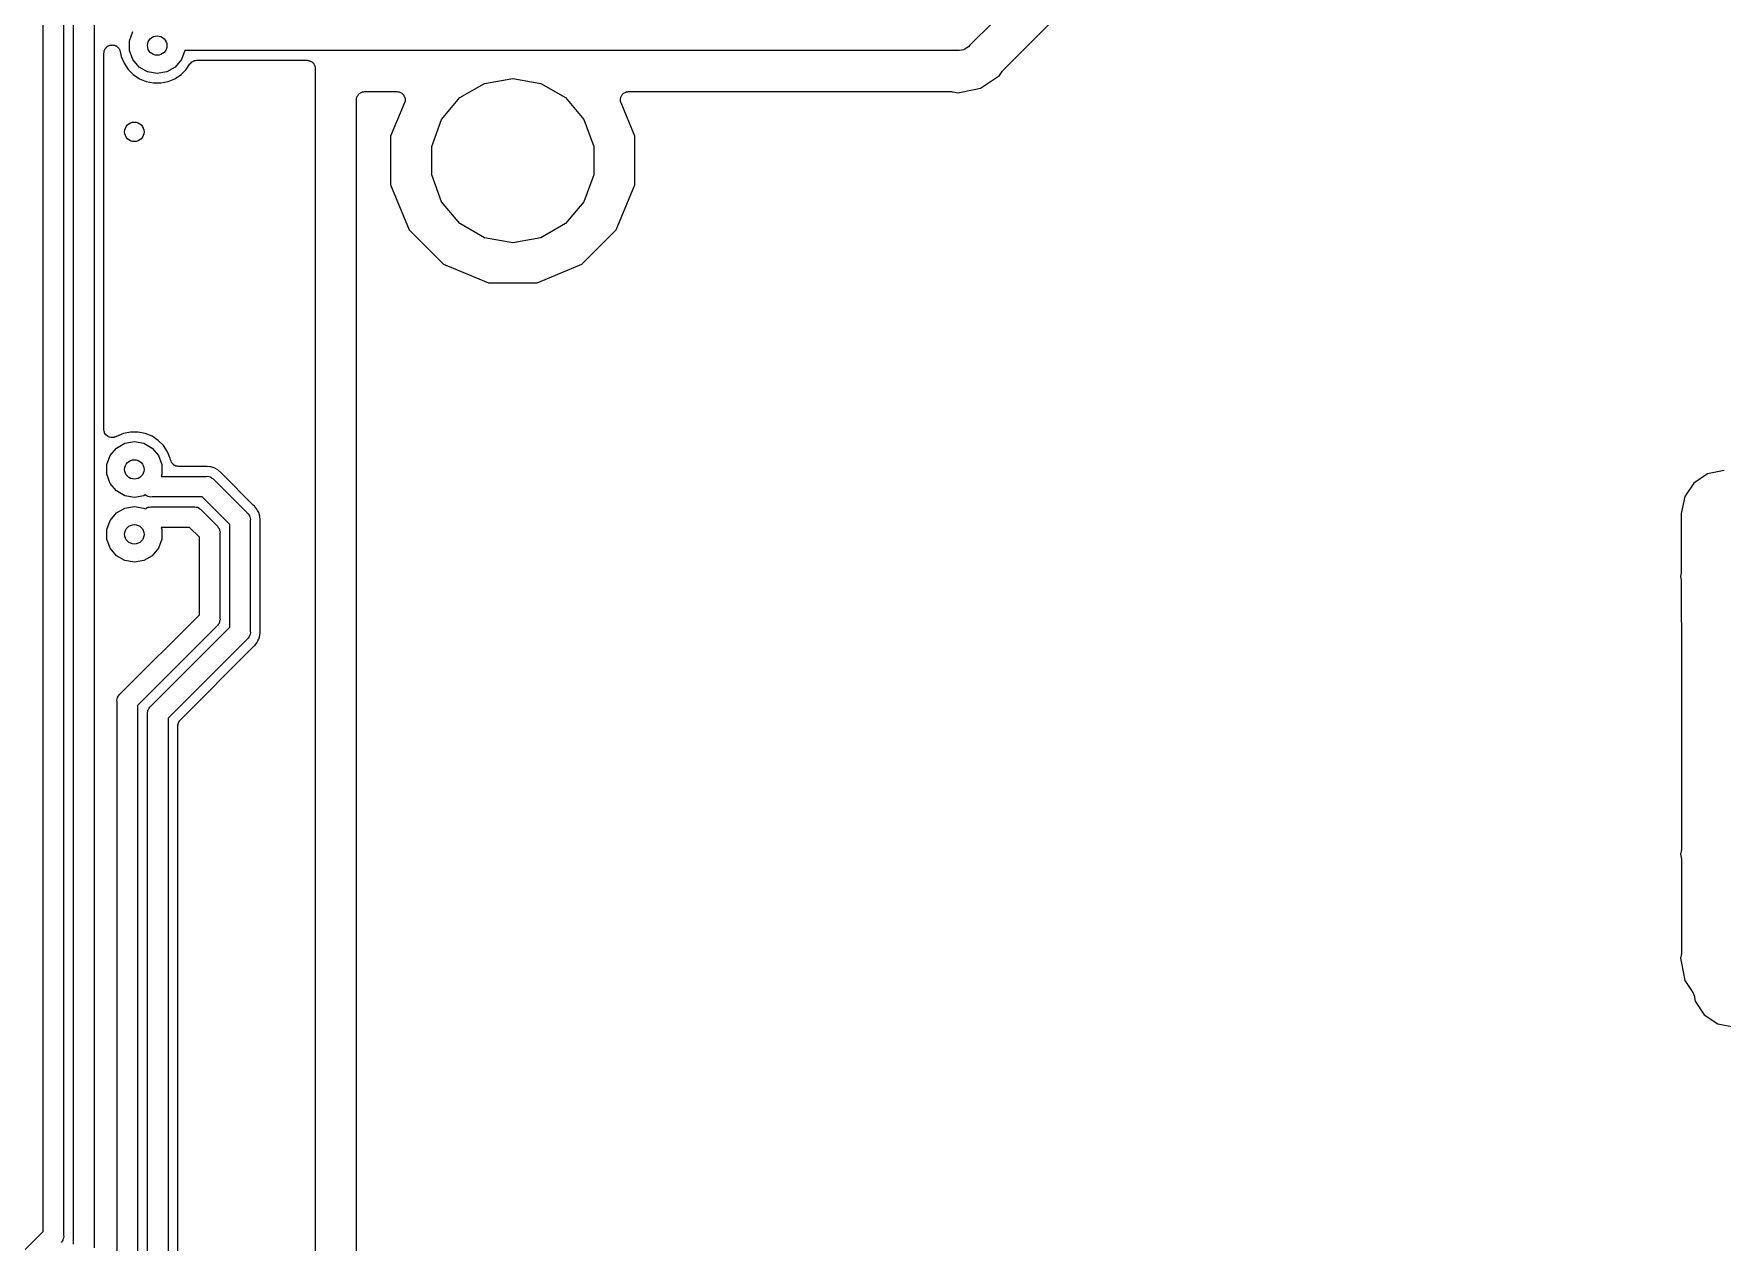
# Model space of a CAD drawing. Extents: x 50 to 248, y -151 to -36.
# Drawn here: x 109.4 to 161.6, y -105.2 to -67.8 of the extents above; entities that cross this region are included whole.
import ezdxf

# ---------------------------------------------------------------- set-up
doc = ezdxf.new("R2010")
doc.units = 0
doc.header["$MEASUREMENT"] = 0
doc.layers.add('BLACK', color=7, linetype='CONTINUOUS')

msp = doc.modelspace()

# ---------------------------------------------------------------- linework, layer by layer
at = {"layer": 'BLACK', "linetype": 'CONTINUOUS'}
for p, q in [((109.703, -104.83), (109.703, -51.5377)), ((110.338, -51.6554), (110.338, -104.948)), ((110.642, -105.219), (110.642, -51.8679)), ((111.277, -51.9856), (111.277, -105.337)), ((140.458, -66.0563), (138.323, -68.1909)), ((139.347, -68.9634), (141.231, -67.0798)), ((112.377, -68.0529), (112.479, -67.7712)), ((111.614, -68.3124), (111.629, -68.2929)), ((111.629, -68.2929), (111.642, -68.2713)), ((111.642, -68.2713), (111.657, -68.2588)), ((111.657, -68.2588), (111.669, -68.2436)), ((111.669, -68.2436), (111.69, -68.2306)), ((111.69, -68.2306), (111.709, -68.2146)), ((111.709, -68.2146), (111.727, -68.2079)), ((111.727, -68.2079), (111.744, -68.1978)), ((111.744, -68.1978), (111.769, -68.1929)), ((111.769, -68.1929), (111.792, -68.1844)), ((111.792, -68.1844), (111.812, -68.1844)), ((111.812, -68.1844), (111.831, -68.1806)), ((111.831, -68.1806), (111.855, -68.1844)), ((111.855, -68.1844), (111.88, -68.1844)), ((111.88, -68.1844), (111.899, -68.1911)), ((111.899, -68.1911), (111.918, -68.194)), ((111.918, -68.194), (111.94, -68.206)), ((111.94, -68.206), (111.963, -68.2146)), ((111.963, -68.2146), (111.978, -68.2271)), ((111.978, -68.2271), (111.995, -68.2364)), ((111.995, -68.2364), (112.012, -68.2552)), ((112.012, -68.2552), (112.031, -68.2713)), ((112.031, -68.2713), (112.041, -68.2881)), ((112.041, -68.2881), (112.053, -68.3028)), ((112.377, -68.3527), (112.377, -68.0529)), ((138.223, -68.2749), (138.169, -68.313)), ((138.281, -68.2417), (138.223, -68.2749)), ((138.323, -68.1909), (138.281, -68.2417)), ((111.582, -68.4345), (111.586, -68.4154)), ((111.582, -80.0575), (111.582, -68.4345)), ((111.585, -68.3959), (111.593, -68.3723)), ((111.586, -68.4154), (111.585, -68.3959)), ((111.593, -68.3723), (111.598, -68.3477)), ((111.598, -68.3477), (111.607, -68.3308)), ((111.607, -68.3308), (111.614, -68.3124)), ((112.053, -68.3028), (112.062, -68.326)), ((112.062, -68.326), (112.075, -68.3477)), ((112.075, -68.3477), (112.078, -68.3668)), ((112.078, -68.3668), (112.085, -68.385)), ((112.085, -68.385), (112.116, -68.5396)), ((112.116, -68.5396), (112.203, -68.7498)), ((112.203, -68.7498), (112.33, -68.9389)), ((112.479, -68.6344), (112.377, -68.3527)), ((112.672, -68.864), (112.479, -68.6344)), ((113.974, -68.6344), (113.781, -68.864)), ((114.076, -68.3528), (113.974, -68.6344)), ((137.933, -68.3528), (114.076, -68.3528)), ((114.123, -68.9389), (114.236, -68.7705)), ((114.236, -68.7705), (114.261, -68.7445)), ((114.261, -68.7445), (114.284, -68.717)), ((114.284, -68.717), (114.291, -68.7128)), ((114.291, -68.7128), (114.297, -68.7068)), ((114.297, -68.7068), (114.329, -68.6909)), ((114.329, -68.6909), (114.36, -68.6729)), ((114.36, -68.6729), (114.369, -68.6715)), ((114.369, -68.6715), (114.376, -68.6678)), ((114.376, -68.6678), (114.412, -68.6638)), ((114.412, -68.6638), (114.447, -68.6576)), ((114.447, -68.6576), (117.856, -68.6576)), ((117.856, -68.6576), (117.878, -68.6615)), ((117.878, -68.6615), (117.9, -68.6615)), ((117.9, -68.6615), (117.921, -68.6691)), ((117.921, -68.6691), (117.943, -68.6729)), ((117.943, -68.6729), (117.962, -68.684)), ((117.962, -68.684), (117.983, -68.6916)), ((117.983, -68.6916), (118, -68.7059)), ((118, -68.7059), (118.019, -68.717)), ((118.019, -68.717), (118.034, -68.7341)), ((118.034, -68.7341), (118.051, -68.7483)), ((118.051, -68.7483), (118.062, -68.7676)), ((118.062, -68.7676), (118.076, -68.7846)), ((118.076, -68.7846), (118.084, -68.8055)), ((118.084, -68.8055), (118.095, -68.8247)), ((137.999, -68.3586), (137.933, -68.3528)), ((138.063, -68.3414), (137.999, -68.3586)), ((138.128, -68.3299), (138.063, -68.3414)), ((138.147, -68.3187), (138.128, -68.3299)), ((138.169, -68.313), (138.147, -68.3187)), ((112.33, -68.9389), (112.49, -69.0998)), ((112.49, -69.0998), (112.68, -69.2262)), ((112.931, -69.0139), (112.672, -68.864)), ((112.68, -69.2262), (112.89, -69.3132)), ((112.89, -69.3132), (113.113, -69.3576)), ((113.227, -69.0659), (112.931, -69.0139)), ((113.522, -69.0139), (113.227, -69.0659)), ((113.34, -69.3576), (113.563, -69.3132)), ((113.781, -68.864), (113.522, -69.0139)), ((113.563, -69.3132), (113.774, -69.2262)), ((113.774, -69.2262), (113.963, -69.0998)), ((113.963, -69.0998), (114.123, -68.9389)), ((118.095, -68.8247), (118.099, -68.8466)), ((118.099, -68.8466), (118.106, -68.8675)), ((118.106, -68.8675), (118.106, -68.8897)), ((118.106, -68.8897), (118.11, -68.9116)), ((118.11, -68.9116), (118.11, -107.208)), ((123.338, -69.3695), (124.206, -69.2164)), ((124.206, -69.2164), (125.074, -69.3695)), ((138.645, -69.5201), (139.231, -69.1289)), ((139.231, -69.1289), (139.315, -69.0019)), ((139.315, -69.0019), (139.333, -68.9839)), ((139.333, -68.9839), (139.347, -68.9634)), ((113.113, -69.3576), (113.34, -69.3576)), ((119.38, -69.8768), (119.384, -69.8549)), ((119.384, -69.8327), (119.391, -69.8118)), ((119.384, -69.8549), (119.384, -69.8327)), ((119.391, -69.8118), (119.395, -69.7899)), ((119.395, -69.7899), (119.406, -69.7707)), ((119.406, -69.7707), (119.414, -69.7498)), ((119.414, -69.7498), (119.428, -69.7328)), ((119.428, -69.7328), (119.439, -69.7135)), ((119.439, -69.7135), (119.456, -69.6993)), ((119.456, -69.6993), (119.471, -69.6822)), ((119.471, -69.6822), (119.49, -69.6711)), ((119.49, -69.6711), (119.507, -69.6568)), ((119.507, -69.6568), (119.528, -69.6492)), ((119.528, -69.6492), (119.547, -69.6381)), ((119.547, -69.6381), (119.569, -69.6343)), ((119.569, -69.6343), (119.59, -69.6267)), ((119.59, -69.6267), (119.612, -69.6267)), ((119.612, -69.6267), (119.634, -69.6228)), ((119.634, -69.6228), (120.628, -69.6228)), ((120.628, -69.6228), (120.656, -69.6276)), ((120.656, -69.6276), (120.683, -69.6288)), ((120.683, -69.6288), (120.699, -69.6352)), ((120.699, -69.6352), (120.715, -69.6381)), ((120.715, -69.6381), (120.739, -69.652)), ((120.739, -69.652), (120.765, -69.6626)), ((120.765, -69.6626), (120.777, -69.6739)), ((120.777, -69.6739), (120.792, -69.6822)), ((120.792, -69.6822), (120.81, -69.7035)), ((120.81, -69.7035), (120.83, -69.7222)), ((120.83, -69.7222), (120.838, -69.737)), ((120.838, -69.737), (120.848, -69.7498)), ((120.848, -69.7498), (120.858, -69.7759)), ((120.858, -69.7759), (120.871, -69.8004)), ((120.871, -69.8004), (120.873, -69.817)), ((120.873, -69.817), (120.879, -69.8327)), ((120.879, -69.8327), (120.879, -69.8604)), ((120.879, -69.8604), (120.882, -69.8879)), ((122.008, -70.4857), (122.574, -69.8103)), ((122.574, -69.8103), (123.338, -69.3695)), ((125.074, -69.3695), (125.838, -69.8103)), ((125.838, -69.8103), (126.404, -70.4857)), ((127.53, -69.8879), (127.533, -69.8604)), ((127.533, -69.8327), (127.539, -69.817)), ((127.533, -69.8604), (127.533, -69.8327)), ((127.539, -69.817), (127.541, -69.8004)), ((127.541, -69.8004), (127.554, -69.7759)), ((127.554, -69.7759), (127.564, -69.7498)), ((127.564, -69.7498), (127.574, -69.737)), ((127.574, -69.737), (127.582, -69.7222)), ((127.582, -69.7222), (127.602, -69.7035)), ((127.602, -69.7035), (127.62, -69.6822)), ((127.62, -69.6822), (127.635, -69.6739)), ((127.635, -69.6739), (127.647, -69.6626)), ((127.647, -69.6626), (127.673, -69.652)), ((127.673, -69.652), (127.697, -69.6381)), ((127.697, -69.6381), (127.713, -69.6352)), ((127.713, -69.6352), (127.729, -69.6288)), ((127.729, -69.6288), (127.756, -69.6276)), ((127.756, -69.6276), (127.784, -69.6228)), ((127.784, -69.6228), (137.755, -69.6228)), ((137.755, -69.6228), (137.78, -69.6271)), ((137.78, -69.6271), (137.805, -69.6277)), ((137.805, -69.6277), (137.954, -69.6575)), ((137.954, -69.6575), (138.104, -69.6277)), ((138.104, -69.6277), (138.645, -69.5201)), ((138.104, -69.6277), (138.104, -69.6277)), ((119.38, -106.589), (119.38, -69.8768)), ((120.863, -69.974), (120.436, -71.0051)), ((120.869, -69.947), (120.863, -69.974)), ((120.879, -69.9209), (120.869, -69.947)), ((120.882, -69.8879), (120.879, -69.9042)), ((120.879, -69.9042), (120.879, -69.9209)), ((127.533, -69.9042), (127.53, -69.8879)), ((127.533, -69.9209), (127.533, -69.9042)), ((127.543, -69.947), (127.533, -69.9209)), ((127.549, -69.974), (127.543, -69.947)), ((127.976, -71.0051), (127.549, -69.974)), ((121.706, -71.3142), (122.008, -70.4857)), ((126.404, -70.4857), (126.706, -71.3142)), ((120.436, -71.0051), (120.436, -72.5049)), ((121.706, -72.1958), (121.706, -71.3142)), ((126.706, -71.3142), (126.706, -72.1958)), ((127.976, -72.5049), (127.976, -71.0051)), ((122.008, -73.0243), (121.706, -72.1958)), ((126.706, -72.1958), (126.404, -73.0243)), ((120.436, -72.5049), (121.01, -73.8905)), ((127.402, -73.8905), (127.976, -72.5049)), ((122.574, -73.6997), (122.008, -73.0243)), ((126.404, -73.0243), (125.838, -73.6997)), ((121.01, -73.8905), (122.07, -74.9511)), ((123.338, -74.1405), (122.574, -73.6997)), ((125.838, -73.6997), (125.074, -74.1405)), ((126.342, -74.9511), (127.402, -73.8905)), ((124.206, -74.2936), (123.338, -74.1405)), ((125.074, -74.1405), (124.206, -74.2936)), ((122.07, -74.9511), (123.456, -75.525)), ((124.956, -75.525), (126.342, -74.9511)), ((123.456, -75.525), (124.956, -75.525)), ((111.584, -80.0658), (111.582, -80.0575)), ((111.583, -80.0741), (111.584, -80.0658)), ((111.591, -80.109), (111.583, -80.0741)), ((111.598, -80.1444), (111.591, -80.109)), ((111.602, -80.1516), (111.598, -80.1444)), ((111.604, -80.1598), (111.602, -80.1516)), ((111.624, -80.1897), (111.604, -80.1598)), ((111.642, -80.2208), (111.624, -80.1897)), ((111.648, -80.2261), (111.642, -80.2208)), ((111.653, -80.2331), (111.648, -80.2261)), ((111.682, -80.2544), (111.653, -80.2331)), ((111.709, -80.2775), (111.682, -80.2544)), ((111.717, -80.2803), (111.709, -80.2775)), ((111.724, -80.2853), (111.717, -80.2803)), ((111.758, -80.2953), (111.724, -80.2853)), ((111.929, -80.2897), (111.897, -80.3042)), ((111.963, -80.2775), (111.929, -80.2897)), ((111.969, -80.2728), (111.963, -80.2775)), ((112.185, -80.1832), (111.969, -80.2728)), ((112.408, -80.1388), (112.185, -80.1832)), ((112.636, -80.1388), (112.408, -80.1388)), ((112.859, -80.1832), (112.636, -80.1388)), ((113.069, -80.2702), (112.859, -80.1832)), ((113.258, -80.3966), (113.069, -80.2702)), ((111.792, -80.3076), (111.758, -80.2953)), ((111.775, -80.862), (111.967, -80.6324)), ((111.8, -80.3076), (111.792, -80.3076)), ((111.809, -80.31), (111.8, -80.3076)), ((111.844, -80.3076), (111.809, -80.31)), ((111.88, -80.3076), (111.844, -80.3076)), ((111.888, -80.3048), (111.88, -80.3076)), ((111.897, -80.3042), (111.888, -80.3048)), ((111.967, -80.6324), (112.227, -80.4825)), ((112.227, -80.4825), (112.522, -80.4305)), ((112.522, -80.4305), (112.817, -80.4825)), ((112.817, -80.4825), (113.077, -80.6324)), ((113.077, -80.6324), (113.269, -80.862)), ((113.419, -80.5575), (113.258, -80.3966)), ((113.545, -80.7466), (113.419, -80.5575)), ((113.632, -80.9568), (113.545, -80.7466)), ((111.672, -81.1437), (111.775, -80.862)), ((111.672, -81.4435), (111.672, -81.1437)), ((113.269, -80.862), (113.372, -81.1437)), ((113.372, -81.1437), (113.372, -81.4435)), ((113.641, -80.9994), (113.632, -80.9568)), ((113.656, -81.0379), (113.641, -80.9994)), ((113.67, -81.0768), (113.656, -81.0379)), ((113.672, -81.079), (113.67, -81.0768)), ((113.673, -81.0816), (113.672, -81.079)), ((113.7, -81.1127), (113.673, -81.0816)), ((113.727, -81.1444), (113.7, -81.1127)), ((113.729, -81.1458), (113.727, -81.1444)), ((113.731, -81.1479), (113.729, -81.1458)), ((113.767, -81.1678), (113.731, -81.1479)), ((113.803, -81.1885), (113.767, -81.1678)), ((113.806, -81.189), (113.803, -81.1885)), ((113.808, -81.1903), (113.806, -81.189)), ((113.849, -81.1966), (113.808, -81.1903)), ((113.89, -81.2038), (113.849, -81.1966)), ((114.706, -81.2038), (113.89, -81.2038)), ((114.718, -81.2016), (114.706, -81.2038)), ((114.73, -81.2026), (114.718, -81.2016)), ((114.749, -81.2008), (114.73, -81.2026)), ((114.767, -81.2026), (114.749, -81.2008)), ((114.871, -81.2128), (114.767, -81.2026)), ((114.767, -81.2026), (114.767, -81.2026)), ((114.988, -81.2484), (114.871, -81.2128)), ((115.096, -81.3062), (114.988, -81.2484)), ((115.191, -81.3839), (115.096, -81.3062)), ((161.614, -81.3281), (161.093, -81.4317)), ((111.775, -81.7252), (111.672, -81.4435)), ((111.967, -81.9548), (111.775, -81.7252)), ((113.372, -81.4435), (113.348, -81.5086)), ((113.348, -81.5086), (114.735, -81.5086)), ((114.735, -81.5086), (114.777, -81.5049)), ((114.777, -81.5049), (114.817, -81.5158)), ((114.817, -81.5158), (114.859, -81.5231)), ((114.859, -81.5231), (114.871, -81.5302)), ((114.871, -81.5302), (114.885, -81.5339)), ((114.885, -81.5339), (114.919, -81.5581)), ((114.919, -81.5581), (114.956, -81.5791)), ((114.956, -81.5791), (114.983, -81.6114)), ((114.983, -81.6114), (116.001, -82.6291)), ((115.202, -81.398), (115.191, -81.3839)), ((115.212, -81.4062), (115.202, -81.398)), ((115.219, -81.4165), (115.212, -81.4062)), ((116.195, -82.3929), (115.219, -81.4165)), ((160.673, -81.7124), (160.393, -82.1325)), ((161.093, -81.4317), (160.673, -81.7124)), ((112.227, -82.1047), (111.967, -81.9548)), ((112.522, -82.1567), (112.227, -82.1047)), ((112.817, -82.1047), (112.522, -82.1567)), ((112.86, -82.0802), (112.817, -82.1047)), ((112.884, -82.0941), (112.86, -82.0802)), ((112.918, -82.1183), (112.884, -82.0941)), ((112.932, -82.122), (112.918, -82.1183)), ((112.944, -82.1291), (112.932, -82.122)), ((112.986, -82.1364), (112.944, -82.1291)), ((113.026, -82.1473), (112.986, -82.1364)), ((113.068, -82.1436), (113.026, -82.1473)), ((114.617, -82.1436), (113.068, -82.1436)), ((115.468, -82.9949), (114.617, -82.1436)), ((160.393, -82.1325), (160.289, -82.653)), ((111.672, -83.1485), (111.775, -82.8668)), ((111.775, -82.8668), (111.967, -82.6372)), ((111.967, -82.6372), (112.227, -82.4873)), ((112.227, -82.4873), (112.522, -82.4353)), ((112.522, -82.4353), (112.817, -82.4873)), ((112.817, -82.4873), (112.86, -82.5118)), ((112.86, -82.5118), (112.884, -82.4979)), ((112.884, -82.4979), (112.918, -82.4737)), ((112.918, -82.4737), (112.932, -82.47)), ((112.932, -82.47), (112.944, -82.4629)), ((112.944, -82.4629), (112.986, -82.4556)), ((112.986, -82.4556), (113.026, -82.4447)), ((113.026, -82.4447), (113.068, -82.4484)), ((113.068, -82.4484), (114.346, -82.4484)), ((114.346, -82.4484), (114.387, -82.4447)), ((114.387, -82.4447), (114.428, -82.4556)), ((114.428, -82.4556), (114.47, -82.4629)), ((114.47, -82.4629), (114.482, -82.47)), ((114.482, -82.47), (114.496, -82.4737)), ((114.496, -82.4737), (114.53, -82.4979)), ((114.53, -82.4979), (114.567, -82.5189)), ((114.567, -82.5189), (114.594, -82.5512)), ((114.594, -82.5512), (115.061, -83.0183)), ((116.001, -82.6291), (116.033, -82.6561)), ((116.033, -82.6561), (116.054, -82.6926)), ((116.054, -82.6926), (116.078, -82.7271)), ((116.078, -82.7271), (116.082, -82.7408)), ((116.082, -82.7408), (116.089, -82.7531)), ((116.089, -82.7531), (116.096, -82.7946)), ((116.096, -82.7946), (116.107, -82.8353)), ((116.107, -82.8353), (116.103, -82.8772)), ((116.103, -82.8772), (116.103, -86.2868)), ((116.206, -82.4001), (116.195, -82.3929)), ((116.214, -82.4096), (116.206, -82.4001)), ((116.228, -82.4212), (116.214, -82.4096)), ((116.256, -82.4553), (116.228, -82.4212)), ((116.306, -82.516), (116.256, -82.4553)), ((116.256, -82.4553), (116.256, -82.4553)), ((116.329, -82.5589), (116.306, -82.516)), ((116.364, -82.6241), (116.329, -82.5589)), ((116.399, -82.7414), (116.364, -82.6241)), ((116.409, -82.8452), (116.399, -82.7414)), ((116.408, -82.9064), (116.41, -82.894)), ((116.411, -82.8634), (116.409, -82.8452)), ((116.409, -82.8452), (116.409, -82.8452)), ((116.409, -82.8815), (116.411, -82.8634)), ((116.41, -82.894), (116.409, -82.8815)), ((160.289, -82.653), (160.289, -84.4386)), ((111.672, -83.4483), (111.672, -83.1485)), ((114.228, -83.0834), (113.348, -83.0834)), ((113.348, -83.0834), (113.372, -83.1485)), ((113.372, -83.1485), (113.372, -83.4483)), ((114.529, -83.3842), (114.228, -83.0834)), ((114.529, -85.7798), (114.529, -83.3842)), ((115.061, -83.0183), (115.093, -83.0454)), ((115.093, -83.0454), (115.114, -83.0819)), ((115.114, -83.0819), (115.138, -83.1164)), ((115.138, -83.1164), (115.142, -83.1301)), ((115.142, -83.1301), (115.149, -83.1424)), ((115.149, -83.1424), (115.156, -83.1839)), ((115.156, -83.1839), (115.167, -83.2245)), ((115.167, -83.2245), (115.164, -83.2665)), ((115.164, -83.2665), (115.164, -85.8975)), ((115.468, -86.1691), (115.468, -82.9949)), ((116.408, -86.2576), (116.408, -82.9064)), ((111.775, -83.73), (111.672, -83.4483)), ((111.967, -83.9596), (111.775, -83.73)), ((113.269, -83.73), (113.077, -83.9596)), ((113.372, -83.4483), (113.269, -83.73)), ((112.227, -84.1095), (111.967, -83.9596)), ((112.522, -84.1615), (112.227, -84.1095)), ((112.817, -84.1095), (112.522, -84.1615)), ((113.077, -83.9596), (112.817, -84.1095)), ((160.289, -84.4386), (160.285, -84.4632)), ((160.284, -84.4882), (160.263, -84.5973)), ((160.263, -84.5973), (160.284, -84.7063)), ((160.285, -84.4632), (160.284, -84.4882)), ((160.284, -84.7063), (160.285, -84.7313)), ((160.285, -84.7313), (160.289, -84.7559)), ((160.289, -84.7559), (160.289, -86.003)), ((112.091, -88.2171), (114.529, -85.7798)), ((115.149, -86.0216), (115.142, -86.0339)), ((115.156, -85.9801), (115.149, -86.0216)), ((115.167, -85.9395), (115.156, -85.9801)), ((115.164, -85.8975), (115.167, -85.9395)), ((160.289, -86.003), (160.292, -86.0192)), ((160.292, -86.0192), (160.293, -86.0441)), ((115.061, -86.1457), (112.624, -88.5829)), ((113.031, -88.6063), (115.468, -86.1691)), ((116.001, -86.5349), (113.563, -88.9722)), ((115.093, -86.1186), (115.061, -86.1457)), ((115.114, -86.0821), (115.093, -86.1186)), ((115.138, -86.0476), (115.114, -86.0821)), ((115.142, -86.0339), (115.138, -86.0476)), ((116.033, -86.5079), (116.001, -86.5349)), ((116.054, -86.4714), (116.033, -86.5079)), ((116.078, -86.4369), (116.054, -86.4714)), ((116.082, -86.4232), (116.078, -86.4369)), ((116.089, -86.4109), (116.082, -86.4232)), ((116.096, -86.3694), (116.089, -86.4109)), ((116.107, -86.3287), (116.096, -86.3694)), ((116.103, -86.2868), (116.107, -86.3287)), ((116.338, -86.5887), (116.364, -86.5399)), ((116.364, -86.5399), (116.399, -86.4226)), ((116.399, -86.4226), (116.409, -86.3188)), ((116.41, -86.27), (116.408, -86.2576)), ((116.409, -86.2825), (116.41, -86.27)), ((116.411, -86.3006), (116.409, -86.2825)), ((116.409, -86.3188), (116.411, -86.3006)), ((116.409, -86.3188), (116.409, -86.3188)), ((116.409, -86.3188), (116.409, -86.3188)), ((160.293, -86.0441), (160.297, -86.0687)), ((160.297, -86.0687), (160.297, -91.4794)), ((113.943, -89.024), (116.195, -86.7711)), ((116.195, -86.7711), (116.206, -86.7639)), ((116.206, -86.7639), (116.214, -86.7544)), ((116.214, -86.7544), (116.228, -86.7428)), ((116.228, -86.7428), (116.249, -86.7176)), ((116.249, -86.7176), (116.306, -86.648)), ((116.249, -86.7176), (116.249, -86.7176)), ((116.306, -86.648), (116.338, -86.5887)), ((116.338, -86.5887), (116.338, -86.5887)), ((111.985, -88.4233), (111.996, -88.3826)), ((111.989, -88.4652), (111.985, -88.4233)), ((111.989, -135.817), (111.989, -88.4652)), ((111.996, -88.3826), (112.003, -88.3411)), ((112.003, -88.3411), (112.01, -88.3288)), ((112.01, -88.3288), (112.014, -88.3151)), ((112.014, -88.3151), (112.038, -88.2806)), ((112.038, -88.2806), (112.059, -88.2441)), ((112.059, -88.2441), (112.091, -88.2171)), ((112.624, -88.5829), (112.624, -135.699)), ((112.999, -88.6334), (113.031, -88.6063)), ((112.925, -88.8125), (112.936, -88.7719)), ((112.928, -88.8545), (112.925, -88.8125)), ((112.928, -135.428), (112.928, -88.8545)), ((112.936, -88.7719), (112.943, -88.7304)), ((112.943, -88.7304), (112.95, -88.7181)), ((112.95, -88.7181), (112.954, -88.7044)), ((112.954, -88.7044), (112.978, -88.6699)), ((112.978, -88.6699), (112.999, -88.6334)), ((113.563, -88.9722), (113.563, -135.31)), ((113.869, -89.1815), (113.878, -89.1494)), ((113.878, -89.1494), (113.884, -89.1167)), ((113.884, -89.1167), (113.889, -89.1071)), ((113.889, -89.1071), (113.892, -89.0963)), ((113.892, -89.0963), (113.911, -89.0691)), ((113.911, -89.0691), (113.928, -89.0403)), ((113.928, -89.0403), (113.936, -89.0332)), ((113.936, -89.0332), (113.943, -89.024)), ((113.868, -89.2036), (113.87, -89.1926)), ((113.868, -111.265), (113.868, -89.2036)), ((113.87, -89.1926), (113.869, -89.1815)), ((160.297, -91.4794), (160.297, -92.9794)), ((160.292, -93.029), (160.263, -93.1788)), ((160.263, -93.1788), (160.292, -93.3286)), ((160.293, -93.004), (160.292, -93.029)), ((160.297, -92.9794), (160.293, -93.004)), ((160.292, -93.3286), (160.293, -93.3535)), ((160.293, -93.3535), (160.297, -93.3742)), ((160.297, -93.3742), (160.297, -93.3781)), ((160.297, -93.3781), (160.297, -96.1914)), ((160.292, -96.241), (160.263, -96.3908)), ((160.263, -96.3908), (160.292, -96.5405)), ((160.293, -96.216), (160.292, -96.241)), ((160.297, -96.1914), (160.293, -96.216)), ((160.292, -96.5405), (160.292, -96.5405)), ((160.292, -96.5405), (160.4, -97.0814)), ((160.4, -97.0814), (160.644, -97.446)), ((160.644, -97.446), (160.646, -97.4511)), ((160.646, -97.4511), (160.65, -97.4553)), ((160.65, -97.4553), (160.664, -97.4914)), ((160.664, -97.4914), (160.679, -97.5267)), ((160.679, -97.5267), (160.679, -97.5323)), ((160.679, -97.5323), (160.681, -97.5376)), ((160.681, -97.5376), (160.718, -97.7195)), ((160.718, -97.7195), (160.998, -98.1396)), ((160.998, -98.1396), (161.418, -98.4203)), ((161.418, -98.4203), (161.939, -98.5239)), ((107.773, -106.759), (109.703, -104.83)), ((110.288, -105.132), (110.267, -105.169)), ((110.312, -105.098), (110.288, -105.132)), ((110.316, -105.084), (110.312, -105.098)), ((110.323, -105.072), (110.316, -105.084)), ((110.33, -105.03), (110.323, -105.072)), ((110.341, -104.989), (110.33, -105.03)), ((110.338, -104.948), (110.341, -104.989))]:
    msp.add_line(p, q, dxfattribs=at)
at = {"layer": 'BLACK'}
for centre in [(113.227, -68.2028), (112.522, -70.866), (112.522, -81.2936), (112.522, -83.2984)]:
    msp.add_circle(centre, 0.3, dxfattribs=at)

doc.saveas('drawing.dxf')
